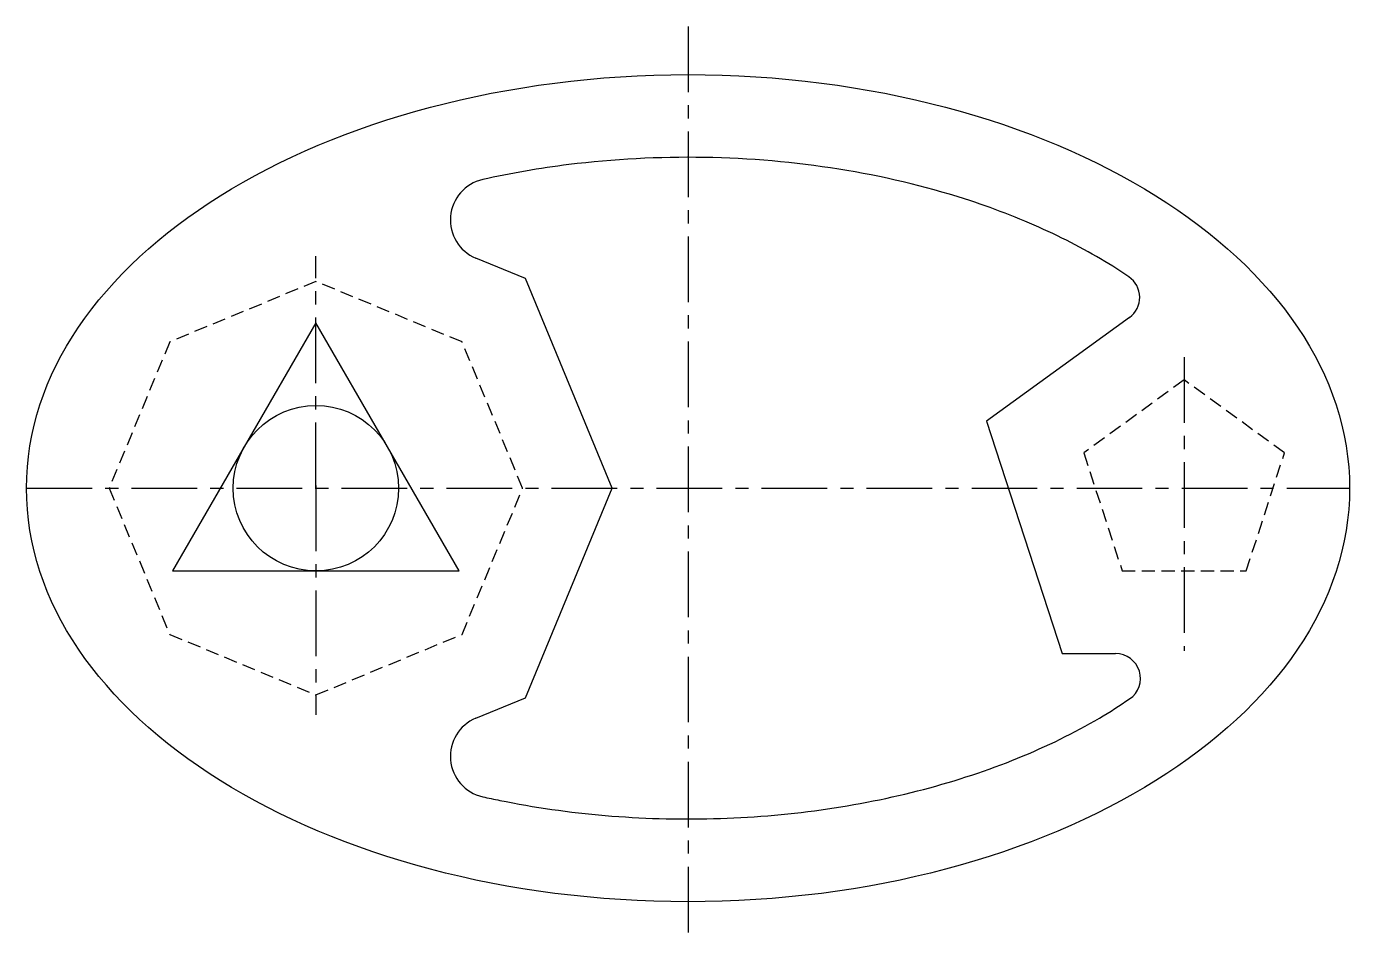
# Model space of a CAD drawing. Header units: millimetres. Extents: x 2043 to 2203, y 1571 to 1682.
import ezdxf

# ---------------------------------------------------------------- set-up
doc = ezdxf.new("R2010")
doc.units = ezdxf.units.MM
doc.header["$LTSCALE"] = 0.25
doc.linetypes.add('CENTER', pattern=[50.8, 31.75, -6.35, 6.35, -6.35])
doc.linetypes.add('HIDDEN', pattern=[9.525, 6.35, -3.175])
doc.layers.get('0').update_dxf_attribs({"color": 120, "lineweight": 30})
doc.layers.add('Center', color=50, linetype='CENTER')
doc.layers.add('Hidden', color=80, linetype='HIDDEN')

msp = doc.modelspace()

# ---------------------------------------------------------------- linework, layer by layer
for p, q in [((2103.38, 1651.84), (2097.4, 1654.31)), ((2113.87, 1626.5), (2103.38, 1651.84)), ((2176.43, 1647.14), (2159.15, 1634.59)), ((2159.15, 1634.59), (2168.28, 1606.5)), ((2103.38, 1601.17), (2113.87, 1626.5)), ((2168.28, 1606.5), (2174.76, 1606.5)), ((2097.4, 1598.7), (2103.38, 1601.17))]:
    msp.add_line(p, q)
msp.add_lwpolyline([(2078.05, 1646.5), (2060.72, 1616.5), (2095.37, 1616.5)], close=True)
msp.add_circle((2078.05, 1626.5), 10)
for centre, radius, start, end in [((2099.31, 1658.93), 5, 102.6331, 247.5), ((2174.67, 1649.57), 3, 306, 55.7426), ((2174.76, 1603.5), 3, 304.3698, 90), ((2099.31, 1594.08), 5, 112.5, 257.3594)]:
    msp.add_arc(centre, radius, start, end)
msp.add_ellipse((2123.05, 1626.5), major_axis=(80, 0), ratio=0.625)
for points, knots in [([(2176.36, 1652.05), (2175.72, 1652.48), (2175.07, 1652.91), (2171.85, 1654.93), (2169.05, 1656.43), (2163.06, 1659.16), (2159.85, 1660.4), (2151.69, 1663.01), (2146.57, 1664.23), (2135.98, 1665.92), (2130.51, 1666.4), (2119.53, 1666.58), (2114.02, 1666.29), (2105.1, 1665.18), (2101.61, 1664.57), (2098.22, 1663.81)], [0.742569, 0.742569, 0.742569, 0.742569, 0.783644, 0.783644, 0.940373, 0.940373, 1.097102, 1.097102, 1.320546, 1.320546, 1.543989, 1.543989, 1.767433, 1.767433, 1.915231, 1.915231, 1.915231, 1.915231]), ([(2098.22, 1589.2), (2098.91, 1589.04), (2099.6, 1588.9), (2104.43, 1587.91), (2108.7, 1587.3), (2117.37, 1586.56), (2121.77, 1586.43), (2130.52, 1586.66), (2134.88, 1587.02), (2143.39, 1588.21), (2147.55, 1589.04), (2155.52, 1591.14), (2159.33, 1592.4), (2166.46, 1595.3), (2169.78, 1596.93), (2174.07, 1599.46), (2175.29, 1600.23), (2176.45, 1601.03)], [4.367939, 4.367939, 4.367939, 4.367939, 4.397992, 4.397992, 4.576195, 4.576195, 4.754397, 4.754397, 4.9326, 4.9326, 5.110802, 5.110802, 5.289005, 5.289005, 5.467207, 5.467207, 5.542743, 5.542743, 5.542743, 5.542743])]:
    msp.add_open_spline(points, degree=3, knots=knots)
at = {"layer": 'Center'}
for p, q in [((2123.05, 1682.33), (2123.05, 1571.33)), ((2078.05, 1626.5), (2078.05, 1654.55)), ((2183.05, 1642.34), (2183.05, 1606.83)), ((2043.05, 1626.5), (2203.05, 1626.5)), ((2078.05, 1626.83), (2078.05, 1599.08))]:
    msp.add_line(p, q, dxfattribs=at)
at = {"layer": 'Hidden'}
for points in [[(2078.05, 1651.5), (2060.37, 1644.18), (2053.05, 1626.5), (2060.37, 1608.83), (2078.05, 1601.5), (2095.72, 1608.83), (2103.05, 1626.5), (2095.72, 1644.18)], [(2175.55, 1616.5), (2190.55, 1616.5), (2195.18, 1630.77), (2183.05, 1639.59), (2170.91, 1630.77)]]:
    msp.add_lwpolyline(points, close=True, dxfattribs=at)

doc.saveas('drawing.dxf')
